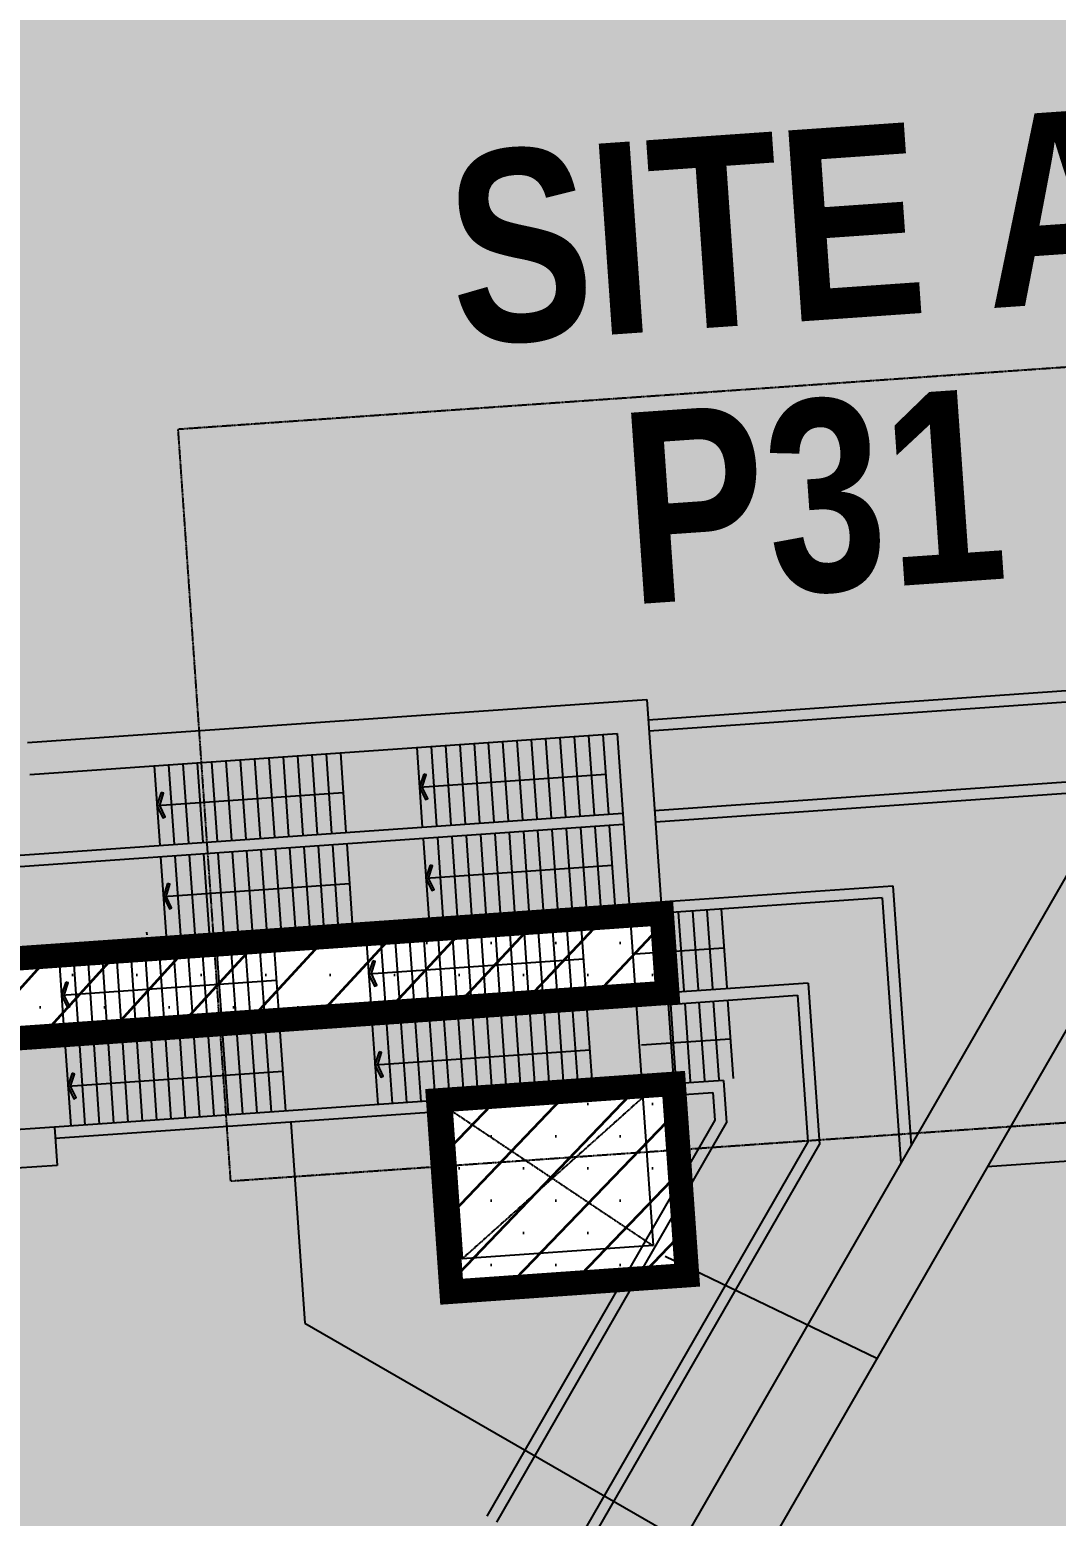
# Model space of a CAD drawing. Header units: millimetres. Extents: x 306 to 836129804, y -168137 to 818603917.
# Drawn here: x 834573486 to 834589576, y 818115803 to 818139105 of the extents above; entities that cross this region are included whole.
import ezdxf

# ---------------------------------------------------------------- set-up
doc = ezdxf.new("R2010")
doc.units = ezdxf.units.MM
doc.header["$LTSCALE"] = 3
for name, pattern in [('ACAD_ISO03W100', [30, 12, -18]), ('B0701', [2.34375, 1.5625, -0.78125]), ('CENTER2', [1.125, 0.75, -0.125, 0.125, -0.125]), ('DIVIDE', [1.25, 0.5, -0.25, 0, -0.25, 0, -0.25])]:
    doc.linetypes.add(name, pattern=pattern)
for name, color, linetype in [('_ANCILIARY', 40, 'Continuous'), ('_ANCILIARY HATCH', 1, 'Continuous'), ('_DEV LINE', 96, 'DIVIDE'), ('_P31', 251, 'Continuous'), ('_SUBLEASE', 241, 'Continuous'), ('_SUBLEASE LINE', 10, 'DIVIDE')]:
    doc.layers.add(name, color=color, linetype=linetype)
for name, color, linetype, lineweight in [('Eva-New', 1, 'ACAD_ISO03W100', 18), ('Hatch (CARR)', 252, 'Continuous', 35), ('UAJ-00ANNO-t', 7, 'Continuous', 5)]:
    doc.layers.add(name, color=color, linetype=linetype, lineweight=lineweight)
doc.styles.add('_BOLD', font='arialbd.ttf', dxfattribs={"width": 0.8})

# ---------------------------------------------------------------- blocks, each defined once
blk = doc.blocks.new('3A35X-MAGP-P-ADR-L00-L1')
at = {"layer": '_P31'}
for points in [[(834579662.8212204, 818127436.0934008), (834579596.9634905, 818127231.0013247), (834579690.7162281, 818127037.0672473), (834579726.7288771, 818127054.4766955), (834579639.9399214, 818127234.0057093), (834579700.9058638, 818127423.8639245)], [(834575547.8640319, 818127148.4263364), (834575482.006302, 818126943.3342597), (834575575.7590396, 818126749.4001819), (834575611.7716886, 818126766.8096302), (834575524.9827329, 818126946.3386434), (834575585.9486753, 818127136.1968606)], [(834579762.6335437, 818126009.572925), (834579696.7758138, 818125804.4808478), (834579790.5285519, 818125610.54677), (834579826.5412004, 818125627.9562182), (834579739.7522447, 818125807.4852325), (834579800.7181871, 818125997.3434486)], [(834575647.6763552, 818125721.9058596), (834575581.8186258, 818125516.8137829), (834575675.5713639, 818125322.879706), (834575711.5840124, 818125340.2891543), (834575624.7950562, 818125519.8181666), (834575685.7609991, 818125709.6763828)], [(834578864.8053054, 818124511.8036616), (834578798.9475764, 818124306.7115844), (834578892.700314, 818124112.7775071), (834578928.7129625, 818124130.1869553), (834578841.9240068, 818124309.7159691), (834578902.8899492, 818124499.5741853)], [(834574051.5523524, 818124175.3203667), (834573985.6946225, 818123970.2282906), (834574079.4473602, 818123776.2942132), (834574115.4600086, 818123793.7036614), (834574028.6710529, 818123973.2326752), (834574089.6369958, 818124163.0908904)], [(834578964.5044297, 818123084.3736433), (834578898.6467003, 818122879.2815661), (834578992.3994379, 818122685.3474897), (834579028.4120864, 818122702.7569375), (834578941.6231307, 818122882.2859508), (834579002.5890731, 818123072.144167)], [(834574151.2514758, 818122747.8903494), (834574085.3937464, 818122542.7982723), (834574179.1464845, 818122348.8641944), (834574215.159133, 818122366.2736431), (834574128.3701768, 818122545.8026564), (834574189.3361192, 818122735.660873)]]:
    blk.add_hatch(color=256, dxfattribs=at).paths.add_polyline_path(points)
at = {"layer": '_P31', "ltscale": 0.5}
h = blk.add_hatch(dxfattribs=at)
h.set_pattern_fill('AR-B816C', color=256, scale=0.4999999999999998, angle=89.99999999999997)
h.set_pattern_definition([(93.99890852545072, (834574430.738969, 818118173.3764621), (-108.437969480446, 94.26731551793559), [198.4374999999999, -4.762499999999998]), (93.99890852545072, (834574433.0733914, 818118071.6916947), (-108.437969480446, 94.26731551793559), [198.4374999999999, -4.762499999999998]), (183.9989085241094, (834574430.738969, 818118173.3764621), (-94.26731551793559, -108.437969480446), [-106.3624999999999, 96.83749999999993]), (183.9989085241094, (834574431.0710936, 818118168.6255568), (-94.26731551793559, -108.437969480446), [-106.3624999999999, 96.83749999999993])])
edge = h.paths.add_edge_path()
edge.add_line((834565997.3412944, 818120930.3354069), (834565697.9380088, 818120909.5405604))
edge.add_line((834565697.9380078, 818120909.5405599), (834566635.1038179, 818107503.7748747))
edge.add_line((834566635.1038189, 818107503.7748758), (834609034.4869624, 818110469.6395878))
edge.add_line((834609034.4869615, 818110469.6395873), (834608650.0749756, 818115899.6192572))
edge.add_line((834608650.0749768, 818115899.6192566), (834608350.7906699, 818115878.8073298))
edge.add_line((834608350.7906702, 818115878.8073306), (834608363.277534, 818115699.2409681))
edge.add_line((834608363.2775328, 818115699.2409682), (834608483.2796268, 818115707.5857898))
edge.add_line((834608483.2796268, 818115707.5857898), (834608842.1543796, 818110636.625639))
edge.add_line((834608842.1543796, 818110636.625639), (834566801.9902155, 818107695.8885306))
edge.add_line((834566801.9902155, 818107695.8885301), (834565880.9383668, 818120741.9023703))
edge.add_line((834565880.938368, 818120741.90237), (834566009.8950258, 818120750.8931155))
at = {"layer": '_P31'}
for p, q in [((834583111.7173091, 818114341.0318872), (834595394.9924607, 818135656.0685495)), ((834595664.3645152, 818133720.1406245, 3.468107550252952e-06), (834584138.0159191, 818113718.5905557)), ((834583182.0213015, 818128287.4075079), (834596254.597536, 818129201.281643)), ((834596267.1502964, 818129021.719838), (834583194.5737332, 818128107.8457199)), ((834573452.3751423, 818127930.5983546, -0.001794069156872189), (834583159.5886198, 818128608.3056818)), ((834583159.58862, 818128608.305682), (834583790.6296754, 818119581.3010037, -0.001992378940835029)), ((834573487.1992561, 818127431.8125472, -0.001794069156872189), (834582695.6715642, 818128074.6988777)), ((834582695.6715642, 818128074.6988778), (834583256.9782335, 818120045.2149396)), ((834597601.2836971, 818127861.9999967), (834583281.76552, 818126860.5724045)), ((834597793.3983016, 818127694.9448808, -0.01435140177272842), (834583294.317292, 818126681.0200578, 0.002674283873036476)), ((834568886.584047, 818125854.776414), (834582782.513994, 818126826.628398)), ((834583381.5508088, 818125433.1498036, -0.003588138311874191), (834587016.8334731, 818125687.3094591, -0.003588138311824502)), ((834586849.740119, 818125496.4012513), (834583394.0171374, 818125254.8197125)), ((834586849.740119, 818125496.4012513), (834587140.8159001, 818121332.6837993)), ((834587016.8334731, 818125687.3094591), (834587301.7341979, 818121611.9236076)), ((834578459.2066725, 818124864.7315812), (834582424.5290524, 818125141.9380434)), ((834582427.6671503, 818125097.0475948), (834578462.3447707, 818124819.8411323)), ((834582424.5290523, 818125141.9380432), (834582427.6671505, 818125097.0475949)), ((834573645.9537187, 818124528.2482873), (834577611.2760985, 818124805.4547485)), ((834575319.8970808, 818124961.6490005), (834575323.0351789, 818124916.7585526)), ((834577611.2760984, 818124805.4547484), (834577614.4141966, 818124760.5643001)), ((834578459.2066725, 818124864.7315812), (834578462.3447707, 818124819.8411323)), ((834577614.4141964, 818124760.5643), (834573649.0918168, 818124483.3578384)), ((834573645.9537187, 818124528.2482873), (834573649.0918168, 818124483.3578384)), ((834585690.0081381, 818124161.5159131), (834583481.2397068, 818124007.1060605)), ((834585690.0081381, 818124161.5159131), (834585866.8260993, 818121632.2088362)), ((834578536.9404579, 818123752.6096536), (834582502.261441, 818124029.816018)), ((834582505.3995391, 818123984.9255701), (834578540.0785561, 818123707.7192051)), ((834582502.2614412, 818124029.8160181), (834582505.3995391, 818123984.9255701)), ((834583493.7921388, 818123827.5442697), (834585522.9991131, 818123969.4014021)), ((834585522.9991131, 818123969.4014021), (834585683.4342587, 818121674.4436898)), ((834582994.6248647, 818123792.6476642), (834569098.5930085, 818122822.0766486)), ((834573723.687504, 818123416.1263587), (834577689.008488, 818123693.3327236)), ((834577692.1465862, 818123648.4422753), (834573726.8256022, 818123371.2359113)), ((834577689.0084883, 818123693.3327237), (834577692.1465862, 818123648.4422753)), ((834578536.9404579, 818123752.6096536), (834578540.0785561, 818123707.7192051)), ((834573723.687504, 818123416.1263587), (834573726.8256022, 818123371.2359113)), ((834583081.796703, 818122545.6909411), (834573874.597615, 818121902.6394521)), ((834584363.1613233, 818122636.0296203), (834583580.908901, 818122581.3441757)), ((834583593.4613329, 818122401.7823868), (834584196.1523017, 818122443.9151068)), ((834584196.1523018, 818122443.9151069), (834584226.4879658, 818122009.9760942)), ((834584363.1613232, 818122636.0296203), (834584409.8798064, 818121967.7412454)), ((834583094.7312431, 818122366.1558372), (834580102.0214863, 818122157.1382581)), ((834579902.507502, 818122143.2037529), (834573887.1515636, 818121723.0777674)), ((834579902.5075022, 818122143.2037529), (834580099.6367842, 818119323.2721609)), ((834580102.0214864, 818122157.1382582), (834580264.2821044, 818119836.00242)), ((834584226.4879658, 818122009.9760942), (834580652.069002, 818115803.127681)), ((834573874.6016276, 818121902.6397324), (834565967.9239604, 818121350.419585)), ((834573874.5976151, 818121902.6394522), (834573916.4441099, 818121304.100505)), ((834580806.0279903, 818115709.7837489), (834584409.8798064, 818121967.7412454)), ((834585683.4342587, 818121674.4436898), (834581875.1873846, 818115061.5616145)), ((834582029.1463854, 818114968.2177022), (834585866.8260993, 818121632.2088362)), ((834573916.4441099, 818121304.100505), (834566009.7664427, 818120751.8803575)), ((834590076.3876802, 818121391.540948), (834588496.0635107, 818121281.0641686)), ((834583256.9782337, 818120045.2149397, -0.001794069155153011), (834580264.2821043, 818119836.0024201, -0.0008570981501634378)), ((834583449.6413572, 818119878.1678376), (834586766.7261801, 818118280.1634967, -0.003588138311881002)), ((834583790.6296754, 818119581.3010038, -0.001794069154897215), (834580099.6367843, 818119323.2721609, 7.66342645874829e-05)), ((834577798.6091042, 818118831.5964797, -0.003588138311881002), (834584769.527575, 818114814.4460052, -0.003588138311881002))]:
    blk.add_line(p, q, dxfattribs=at)
at = {"layer": '_P31', "linetype": 'B0701'}
for p, q in [((834575814.2467061, 818132845.64519, 0.007337611274124356), (834595442.44727, 818134218.0955077, 0.007337611274124356)), ((834576638.5644822, 818121054.1237793, 0.007337611274124356), (834575814.2467061, 818132845.64519, 0.007337611274124356)), ((834596266.7650466, 818122426.574097, 0.007337611274124356), (834576638.5644822, 818121054.1237793, 0.007337611274124356))]:
    blk.add_line(p, q, dxfattribs=at)
at = {"layer": '_P31', "ltscale": 0.2}
for p, q in [((834582246.7671443, 818128043.3170161), (834582334.0128834, 818126795.2679608)), ((834582471.219355, 818128059.007947), (834582558.4650931, 818126810.9588912)), ((834579553.3406212, 818127855.0258467), (834579640.5863599, 818126606.9767914)), ((834579777.792832, 818127870.7167776), (834579865.0385702, 818126622.6677222)), ((834580002.2450417, 818127886.4077084), (834580089.4907804, 818126638.3586531)), ((834580226.697252, 818127902.0986391), (834580313.9429907, 818126654.0495838)), ((834580451.1494627, 818127917.7895705), (834580538.3952004, 818126669.7405146)), ((834580675.6016725, 818127933.4805013), (834580762.8474107, 818126685.431445)), ((834580900.0538828, 818127949.1714321), (834580987.2996215, 818126701.1223754)), ((834581124.5060935, 818127964.862363), (834581211.7518312, 818126716.8133062)), ((834581348.9583029, 818127980.5532933), (834581436.2040415, 818126732.504237)), ((834581573.4105135, 818127996.2442245), (834581660.6562521, 818126748.1951678)), ((834581797.8627243, 818128011.9351544), (834581885.1084625, 818126763.8860986)), ((834582022.3149337, 818128027.6260853), (834582109.5606728, 818126779.5770295)), ((834575438.3834332, 818127567.3587813), (834575525.6291718, 818126319.309726)), ((834575662.8356435, 818127583.0497127), (834575750.0813822, 818126335.0006568)), ((834575887.2878542, 818127598.7406435), (834575974.5335919, 818126350.6915877)), ((834576111.740064, 818127614.4315742), (834576198.9858027, 818126366.3825184)), ((834576336.1922742, 818127630.1225051), (834576423.4380128, 818126382.0734493)), ((834576560.644485, 818127645.8134354), (834576647.8902227, 818126397.7643801)), ((834576785.0966948, 818127661.5043663), (834576872.3424335, 818126413.455311)), ((834577009.548905, 818127677.1952976), (834577096.7946436, 818126429.1462418)), ((834577234.0011158, 818127692.8862284), (834577321.2468535, 818126444.8371726)), ((834577458.453325, 818127708.5771592), (834577545.6990637, 818126460.5281038)), ((834577682.9055358, 818127724.26809), (834577770.1512749, 818126476.2190347)), ((834577907.3577456, 818127739.9590209), (834577994.6034847, 818126491.909965)), ((834578131.8099558, 818127755.6499522), (834578219.0556949, 818126507.6008959)), ((834578356.2621666, 818127771.3408823), (834578443.5079057, 818126523.2918265)), ((834579596.9634905, 818127231.0013247), (834582514.8422234, 818127434.9834191)), ((834575482.006302, 818126943.3342597), (834578399.8850359, 818127147.3163546)), ((834579653.152945, 818126428.5053699), (834579740.3986837, 818125180.4563141)), ((834579877.6051544, 818126444.1963007), (834579964.850893, 818125196.1472454)), ((834580102.0573651, 818126459.8872316), (834580189.3031037, 818125211.8381763)), ((834580326.5095754, 818126475.5781623), (834580413.755314, 818125227.5291065)), ((834580550.9617851, 818126491.2690936), (834580638.2075237, 818125243.2200373)), ((834580775.4139959, 818126506.9600245), (834580862.6597345, 818125258.9109682)), ((834580999.8662062, 818126522.6509548), (834581087.1119448, 818125274.601899)), ((834581224.3184159, 818126538.3418857), (834581311.5641545, 818125290.2928303)), ((834581448.7706267, 818126554.0328165), (834581536.0163653, 818125305.9837612)), ((834581673.2228369, 818126569.7237473), (834581760.468576, 818125321.6746919)), ((834581897.6750467, 818126585.4146786), (834581984.9207858, 818125337.3656228)), ((834582122.1272575, 818126601.1056094), (834582209.3729961, 818125353.0565531)), ((834582346.5794677, 818126616.7965403), (834582433.8252068, 818125368.747484)), ((834582571.0316774, 818126632.4874711), (834582658.2774165, 818125384.4384143)), ((834575987.1001766, 818126172.2201667), (834576074.3459152, 818124924.1711104)), ((834576211.5523874, 818126187.9110969), (834576298.798126, 818124939.8620411)), ((834576436.004598, 818126203.6020278), (834576523.2503366, 818124955.5529724)), ((834576660.4568074, 818126219.2929586), (834576747.702546, 818124971.2439033)), ((834576884.9090182, 818126234.9838895), (834576972.1547568, 818124986.9348341)), ((834577109.3612283, 818126250.6748208), (834577196.606967, 818125002.625765)), ((834577333.8134382, 818126266.3657516), (834577421.0591773, 818125018.3166958)), ((834577558.2656488, 818126282.0566823), (834577645.511388, 818125034.007626)), ((834577782.7178591, 818126297.7476132), (834577869.9635983, 818125049.6985574)), ((834578007.170069, 818126313.4385436), (834578094.4158081, 818125065.3894882)), ((834578231.6222796, 818126329.1294744), (834578318.8680187, 818125081.0804191)), ((834578456.0744898, 818126344.8204057), (834578543.3202289, 818125096.7713499)), ((834575538.1957566, 818126140.8383045), (834575625.4414952, 818124892.7892492)), ((834575762.6479673, 818126156.5292358), (834575849.893706, 818124908.4801795)), ((834579696.7758138, 818125804.4808478), (834582614.6545467, 818126008.4629427)), ((834575581.8186258, 818125516.8137829), (834578499.6973597, 818125720.7958778)), ((834579877.585758, 818125009.1907611), (834579964.7459221, 818123762.2045561)), ((834580102.0379688, 818125024.8816919), (834580189.1981329, 818123777.895487)), ((834580326.4901794, 818125040.5726228), (834580413.6503435, 818123793.5864178)), ((834580550.9423888, 818125056.2635536), (834580638.1025529, 818123809.2773491)), ((834580775.3945994, 818125071.9544843), (834580862.5547636, 818123824.9682794)), ((834580999.8468097, 818125087.6454152), (834581087.0069743, 818123840.6592102)), ((834581224.2990196, 818125103.336346), (834581311.4591837, 818123856.350141)), ((834581448.7512302, 818125119.0272769), (834581535.9113944, 818123872.0410719)), ((834581673.2034404, 818125134.7182077), (834581760.3636045, 818123887.7320027)), ((834581897.655681, 818125150.408698), (834581984.8158451, 818123903.4224935)), ((834582122.107861, 818125166.1000693), (834582209.2680252, 818123919.1138648)), ((834576635.4982764, 818124782.543982), (834576722.6584405, 818123535.557777)), ((834576859.950487, 818124798.2349129), (834576947.1106511, 818123551.2487084)), ((834577084.4027281, 818124813.9254031), (834577171.5628922, 818123566.9391986)), ((834577308.8549072, 818124829.6167749), (834577396.0150717, 818123582.6305699)), ((834578755.3247067, 818124930.736107), (834578842.4848713, 818123683.749902)), ((834578979.7769175, 818124946.4270378), (834579066.937082, 818123699.4408324)), ((834579204.2291281, 818124962.1179682), (834579291.3892918, 818123715.1317632)), ((834579428.681338, 818124977.8088989), (834579515.8415021, 818123730.8226944)), ((834579653.1335486, 818124993.4998302), (834579740.2937127, 818123746.5136253)), ((834573942.0717542, 818124594.2528126), (834574029.2319174, 818123347.2666076)), ((834574166.523964, 818124609.9437435), (834574253.6841282, 818123362.9575385)), ((834574390.9761747, 818124625.6346743), (834574478.1363388, 818123378.6484698)), ((834574615.4283841, 818124641.3256055), (834574702.5885482, 818123394.3394005)), ((834574839.8805947, 818124657.0165364), (834574927.0407588, 818123410.0303304)), ((834575064.332805, 818124672.7074672), (834575151.4929696, 818123425.7212613)), ((834575288.7850149, 818124688.398398), (834575375.945179, 818123441.4121921)), ((834575513.2372255, 818124704.0893289), (834575600.3973897, 818123457.1031234)), ((834575737.6894358, 818124719.7802593), (834575824.8496, 818123472.7940538)), ((834575962.1416456, 818124735.4711895), (834576049.3018097, 818123488.4849845)), ((834576186.5938563, 818124751.1621203), (834576273.7540205, 818123504.1759154)), ((834576411.0460666, 818124766.8530512), (834576498.2062308, 818123519.8668462)), ((834578798.9475764, 818124306.7115844), (834582165.7251154, 818124542.0751486)), ((834573985.6946225, 818123970.2282906), (834577352.4721615, 818124205.5918533)), ((834580426.1893033, 818123613.142604), (834580513.3388181, 818122366.1865964)), ((834580650.6415131, 818123628.8335348), (834580737.7910284, 818122381.8775272)), ((834580875.0937233, 818123644.5244656), (834580962.243239, 818122397.5684575)), ((834581099.5459341, 818123660.2153969), (834581186.6954484, 818122413.2593888)), ((834581323.9981439, 818123675.9063277), (834581411.1476592, 818122428.9503196)), ((834581548.4503541, 818123691.5972586), (834581635.5998698, 818122444.6412505)), ((834581772.9025648, 818123707.2881894), (834581860.0520791, 818122460.3321813)), ((834581997.3548054, 818123722.9786797), (834582084.5043206, 818122476.0226716)), ((834582221.8069849, 818123738.6700505), (834582308.9565002, 818122491.7140429)), ((834577184.1018524, 818123386.4953853), (834577271.2513667, 818122139.5393767)), ((834577408.554031, 818123402.1867571), (834577495.7035468, 818122155.230748)), ((834578855.023831, 818123503.3060882), (834578942.1733463, 818122256.3500806)), ((834579079.4760413, 818123518.997019), (834579166.6255571, 818122272.041011)), ((834579303.928251, 818123534.6879499), (834579391.0777663, 818122287.7319418)), ((834579528.3804618, 818123550.3788806), (834579615.5299771, 818122303.4228725)), ((834579752.832672, 818123566.0698119), (834579839.9821877, 818122319.1138039)), ((834579977.2848818, 818123581.7607428), (834580064.4343971, 818122334.8047347)), ((834580201.7370926, 818123597.4516736), (834580288.8866079, 818122350.4956656)), ((834574041.7708771, 818123166.8227943), (834574128.9203924, 818121919.8667862)), ((834574266.2230879, 818123182.5137252), (834574353.3726032, 818121935.5577171)), ((834574490.6752981, 818123198.204656), (834574577.8248134, 818121951.2486479)), ((834574715.1275084, 818123213.8955872), (834574802.2770232, 818121966.9395791)), ((834574939.5797186, 818123229.586518), (834575026.7292343, 818121982.63051)), ((834575164.0319294, 818123245.2774484), (834575251.1814446, 818121998.3214408)), ((834575388.4841392, 818123260.9683793), (834575475.6336545, 818122014.0123717)), ((834575612.9363494, 818123276.6593101), (834575700.0858651, 818122029.703302)), ((834575837.3885602, 818123292.350241), (834575924.5380745, 818122045.3942329)), ((834576061.8407699, 818123308.0411721), (834576148.9902852, 818122061.0851641)), ((834576286.2929802, 818123323.732103), (834576373.4424955, 818122076.7760949)), ((834576510.745191, 818123339.4230338), (834576597.8947053, 818122092.4670258)), ((834576735.1974002, 818123355.1139647), (834576822.346916, 818122108.1579556)), ((834576959.6496109, 818123370.804895), (834577046.7991261, 818122123.8488865)), ((834578898.6467003, 818122879.2815661), (834582265.4242398, 818123114.6451298)), ((834574085.3937464, 818122542.7982723), (834577452.1712859, 818122778.161835))]:
    blk.add_line(p, q, dxfattribs=at)
at = {"layer": '_P31', "ltscale": 4}
for p, q in [((834582795.4838876, 818126648.1784014), (834568899.121465, 818125675.4338716)), ((834568986.415924, 818124426.7230548), (834582882.3807545, 818125398.252761)), ((834582894.8336362, 818125220.1194928), (834568998.9470577, 818124247.4704146)), ((834569086.0360082, 818123001.6993032), (834582982.0074658, 818123973.1342772))]:
    blk.add_line(p, q, dxfattribs=at)
at = {"layer": '_P31'}
for points in [[(834579662.8212204, 818127436.0934008), (834579596.9634905, 818127231.0013247), (834579690.7162281, 818127037.0672473), (834579726.7288771, 818127054.4766955), (834579639.9399214, 818127234.0057093), (834579700.9058638, 818127423.8639245)], [(834575547.8640319, 818127148.4263364), (834575482.006302, 818126943.3342597), (834575575.7590396, 818126749.4001819), (834575611.7716886, 818126766.8096302), (834575524.9827329, 818126946.3386434), (834575585.9486753, 818127136.1968606)], [(834579762.6335437, 818126009.572925), (834579696.7758138, 818125804.4808478), (834579790.5285519, 818125610.54677), (834579826.5412004, 818125627.9562182), (834579739.7522447, 818125807.4852325), (834579800.7181871, 818125997.3434486)], [(834575647.6763552, 818125721.9058596), (834575581.8186258, 818125516.8137829), (834575675.5713639, 818125322.879706), (834575711.5840124, 818125340.2891543), (834575624.7950562, 818125519.8181666), (834575685.7609991, 818125709.6763828)], [(834578864.8053054, 818124511.8036616), (834578798.9475764, 818124306.7115844), (834578892.700314, 818124112.7775071), (834578928.7129625, 818124130.1869553), (834578841.9240068, 818124309.7159691), (834578902.8899492, 818124499.5741853)], [(834574051.5523524, 818124175.3203667), (834573985.6946225, 818123970.2282906), (834574079.4473602, 818123776.2942132), (834574115.4600086, 818123793.7036614), (834574028.6710529, 818123973.2326752), (834574089.6369958, 818124163.0908904)], [(834578964.5044297, 818123084.3736433), (834578898.6467003, 818122879.2815661), (834578992.3994379, 818122685.3474897), (834579028.4120864, 818122702.7569375), (834578941.6231307, 818122882.2859508), (834579002.5890731, 818123072.144167)], [(834574151.2514758, 818122747.8903494), (834574085.3937464, 818122542.7982723), (834574179.1464845, 818122348.8641944), (834574215.159133, 818122366.2736431), (834574128.3701768, 818122545.8026564), (834574189.3361192, 818122735.660873)]]:
    blk.add_lwpolyline(points, close=True, dxfattribs=at)
for points in [[(834583428.8723549, 818125257.1406219), (834583514.7023494, 818124029.3784235)], [(834583653.3245643, 818125272.8315511), (834583739.154558, 818124045.0693538)], [(834583877.7767749, 818125288.522481), (834583963.6067691, 818124060.7602817)], [(834584102.2289842, 818125304.21341), (834584188.0589784, 818124076.4512116)], [(834584326.6811951, 818125319.904346), (834584412.5111902, 818124092.1421461)], [(834582978.0420978, 818124618.3871108), (834584368.9252706, 818124715.6205134)], [(834583753.0928047, 818123845.6885583), (834583838.9227979, 818122617.9263607)], [(834583977.5450156, 818123861.3794882), (834584063.3750098, 818122633.6172888)], [(834584201.9972246, 818123877.0704174), (834584287.8272188, 818122649.3082197)], [(834584426.4494361, 818123892.7613529), (834584512.2794292, 818122664.9991544)], [(834583528.6405952, 818123829.9976293), (834583614.4705893, 818122602.2354301)], [(834583077.8103374, 818123191.2441175), (834584468.6935097, 818123288.4775207)]]:
    blk.add_lwpolyline(points, dxfattribs=at)
at = {"layer": '_P31', "linetype": 'CENTER2', "ltscale": 4}
for points, elevation in [([(834583094.7312431, 818122366.155837), (834580264.2821044, 818119836.00242)], 0.003588022425005274), ([(834580102.0214863, 818122157.1382582), (834583256.6058862, 818120045.2194588)], 0.003588111971924612)]:
    blk.add_lwpolyline(points, dxfattribs=dict(at, elevation=elevation))
at = {"layer": '_P31', "elevation": -0.007176236751070375}
blk.add_lwpolyline([(834577578.443308, 818121980.5927852), (834577798.6091042, 818118831.5964797)], dxfattribs=at)

msp = doc.modelspace()

# ---------------------------------------------------------------- hatches: boundary and pattern name
at = {"layer": '_ANCILIARY'}
h = msp.add_hatch(color=256, dxfattribs=at)
h.dxf.hatch_style = 1
h.paths.add_polyline_path([(834561064.5561416, 818152049.4039116), (834608188.7077872, 818151247.28333), (834611238.9932102, 818107616.584534), (834564399.8012074, 818104340.1166193)])
h.paths.add_polyline_path([(834563831.3801291, 818147998.3349965), (834606434.4344661, 818147222.8609476), (834608995.3917837, 818110668.8420231), (834566785.3209242, 818107714.2889391)], flags=16)
at = {"layer": '_ANCILIARY HATCH'}
h = msp.add_hatch(dxfattribs=at)
h.set_pattern_fill('CORK', color=256, scale=250, angle=3.998908350218276)
h.set_pattern_definition([(3.998908350218276, (0, 0), (-55.35411463791137, 791.8175196929233), []), (138.9989083502183, (423.5858171654173, -368.2317025275059), (-1472.92744632587, -1694.344000516116), [1122.5325, -1122.5325]), (138.9989083502183, (621.5401970886481, -354.3931738680281), (-1472.92744632587, -1694.344000516116), [1122.5325, -1122.5325]), (138.9989083502183, (819.494577011879, -340.5546452085503), (-1472.92744632587, -1694.344000516116), [1122.5325, -1122.5325])])
h.paths.add_polyline_path([(834561063.977238, 818152049.0417014), (834608188.1288836, 818151246.9211198), (834611238.4143066, 818107616.2223239), (834564399.2223039, 818104339.7544092)])
h.paths.add_polyline_path([(834563825.664313, 818148009.8577602), (834606434.5985922, 818147220.513836), (834608912.6914544, 818110660.6891865), (834566785.3209242, 818107714.2889391)], flags=16)
at = {"layer": '_SUBLEASE'}
h = msp.add_hatch(color=256, dxfattribs=at)
h.dxf.hatch_style = 1
h.paths.add_polyline_path([(834606434.4344661, 818147222.8609476), (834563803.9553592, 818148002.1711171), (834564642.0012091, 818136814.9755576), (834565196.7734222, 818128493.2877564), (834566455.8671266, 818128581.4069557), (834566207.2440184, 818132148.2717863), (834570443.9510839, 818132443.9192264), (834570795.2555491, 818127418.6581258), (834565375.967682, 818127042.3714527), (834565675.2445283, 818122762.63393), (834565675.2160076, 818122763.0241722), (834565569.1536621, 818124279.6870147), (834567009.2632232, 818124380.2885634), (834567028.2152271, 818124109.5281199), (834583392.6913042, 818125255.0375881), (834583479.8888881, 818124008.0540334), (834565675.2272079, 818122762.8816149), (834566785.3209242, 818107714.2889391), (834608995.3917837, 818110668.8420231), (834608632.6490661, 818115717.5371232), (834597317.2461075, 818114926.368722), (834597003.1163154, 818119419.861755), (834590238.1751866, 818118946.9404893), (834590004.5580856, 818122288.7337879), (834593796.0379157, 818122553.7874426), (834593846.7134017, 818121835.4039912), (834596312.8909868, 818122007.8087193), (834595920.4329199, 818127621.7573287), (834598953.0274352, 818127833.7777989), (834599012.1790459, 818127002.3935955), (834607811.7612798, 818127616.6819398), (834607674.0986788, 818129406.2742032), (834605459.8789766, 818129251.6162328), (834605442.5260773, 818129506.0172552), (834601013.685, 818129196.4072977), (834600327.9803822, 818139005.1254349), (834606976.5741737, 818139469.9019244)])
h.paths.add_polyline_path([(834579888.7387737, 818122322.3276997), (834580098.4386443, 818119323.2326475), (834583789.4266196, 818119581.3318012), (834583579.6827687, 818122580.9763004)], flags=16)
at = {"layer": 'Eva-New', "linetype": 'Continuous', "ltscale": 0.01}
h = msp.add_hatch(dxfattribs=at)
h.set_pattern_fill('ANSI31', color=8, scale=350, angle=4)
h.set_pattern_definition([(49, (0, 0), (-838.6710210225554, 729.0455959657013), [])])
edge = h.paths.add_edge_path()
edge.add_arc((834611513.5385946, 818068145.3264505), 14099.99999968531, 55.19002574308559, 154.5596091027724)
edge.add_line((834598780.7776825, 818074202.2893481), (834595240.3911003, 818066761.4558462))
edge.add_arc((834589822.417787, 818069339.3552195), 6000.000000233124, 273.9989064334658, 334.5546563119141, ccw=False)
edge.add_line((834590240.8423903, 818063353.9629304), (834585554.5350056, 818063026.3542768))
edge.add_arc((834584989.6617913, 818071106.6338656), 8099.999998867221, 264.220048196886, 273.9989064322582, ccw=False)
edge.add_line((834584173.925572, 818063047.8142), (834580415.7397891, 818063428.2282544))
edge.add_arc((834579106.5335116, 818050494.3201492), 12999.99999816069, 84.2200481985661, 93.99077919798958)
edge.add_line((834578201.7864021, 818063462.7985727), (834574221.9197499, 818063185.1428037))
edge.add_arc((834573731.4752913, 818070170.6889209), 7002.741628984699, 184.518270925359, 274.0160585979712, ccw=False)
edge.add_arc((834553791.0620614, 818068592.8452796), 13000.0000005708, 4.527501078735133, 25.16518805878682)
edge.add_line((834565557.174624, 818074120.828201), (834563375.7160238, 818078763.9842684))
edge.add_arc((834569692.9588658, 818081779.3520507), 6999.999999030279, 186.261998653722, 205.5162346975632, ccw=False)
edge.add_line((834562734.724241, 818081015.8267443), (834561851.4163579, 818093822.5155479))
edge.add_arc((834568795.7761757, 818094576.8707228), 6985.211880096444, 103.79340942041148, 186.1996435070692, ccw=False)
edge.add_line((834567130.3497419, 818101360.6410463), (834607738.9713905, 818104323.6446342))
edge.add_arc((834606780.3295362, 818117304.0183489), 13015.72495013958, 274.223807264846, 392.8596289379157)
edge.add_arc((834623587.3262396, 818128173.8785237), 6999.999999836902, 183.9989136523716, 212.9539425140163, ccw=False)
edge.add_line((834616604.3686309, 818127685.7156067), (834614554.4666462, 818157541.1841724))
edge.add_line((834614554.4666462, 818157541.1841724), (834608569.0701823, 818157122.7809477))
edge.add_line((834608569.0701823, 818157122.7809477), (834610618.9763948, 818127267.2902491))
edge.add_arc((834623587.3262378, 818128173.8785231), 12999.99999806346, 183.9989136508734, 212.8579348742854)
edge.add_arc((834606785.1724918, 818117301.6086594), 7012.974383020965, -85.87050168941721, 32.994913872568816, ccw=False)
edge.add_line((834607290.1835088, 818110306.8410742), (834542916.4285616, 818105772.5570611))
edge.add_line((834542916.4285616, 818105772.5570611), (834543332.168679, 818099784.931535))
edge.add_line((834543332.168679, 818099784.931535), (834548339.9487058, 818100139.6961751))
edge.add_arc((834548849.6206386, 818093135.5706489), 7022.644791367745, 1.917894415990986, 94.16192873604791, ccw=False)
edge.add_line((834555868.3314306, 818093370.5997602), (834556822.6031799, 818079614.5109141))
edge.add_arc((834565030.3921052, 818080333.9384184), 8239.258156901009, 185.0092761133849, 211.2767633085009)
edge.add_line((834557988.549832, 818076056.3418531), (834560014.6381451, 818071842.7746612))
edge.add_arc((834553704.8687762, 818068780.019501), 7013.81912084653, -83.41200971856142, 25.89188562423311, ccw=False)
edge.add_line((834554509.5567249, 818061812.5137804), (834511331.2743995, 818058806.1397856))
edge.add_arc((834510845.0625758, 818065789.233517), 6999.999999933733, 141.8798806352492, 273.9829049167347, ccw=False)
edge.add_arc((834495100.3448526, 818078140.8887452), 13011.48484009153, 321.889271565979, 363.9966433354928)
edge.add_line((834508080.187521, 818079047.7636253), (834507303.147802, 818090245.0026575))
edge.add_arc((834514286.1054543, 818090733.1649512), 6999.999999943095, 94.21783473311712, 183.9989085377374, ccw=False)
edge.add_line((834513771.2650272, 818097714.206373), (834514324.2611847, 818097754.9889383))
edge.add_line((834514324.2611847, 818097754.9889383), (834515094.2032907, 818097812.2750338))
edge.add_arc((834515888.7804214, 818090839.1162039), 7018.283043878132, 4.391191596629085, 96.50069787772958, ccw=False)
edge.add_line((834522886.4615402, 818091376.4762715), (834523318.1003574, 818085091.4654405))
edge.add_line((834523318.1003574, 818085091.4654405), (834529307.3396509, 818085510.1591995))
edge.add_line((834529307.3396509, 818085510.1591995), (834528870.5492542, 818091758.2633296))
edge.add_arc((834535853.5069062, 818092246.4256233), 6999.999999586337, 93.99890853307471, 183.9989085379415, ccw=False)
edge.add_line((834535365.3446131, 818099229.3832753), (834540639.8020831, 818099596.5330453))
edge.add_line((834540639.8020831, 818099596.5330453), (834540220.7704337, 818105616.323317))
edge.add_line((834540220.7704337, 818105616.323317), (834513376.0995728, 818103738.6078113))
edge.add_arc((834514284.2614373, 818090770.3680685), 13000.00000003277, 94.00586599802176, 183.991117880833)
edge.add_line((834501315.7883602, 818089865.5443004), (834502093.999344, 818078618.6765761))
edge.add_arc((834495110.6965383, 818078135.4768907), 7000.000000828009, -66.13857842422561, 3.9581909098961887, ccw=False)
edge.add_arc((834495110.6965395, 818078135.4768903), 6999.999999981786, 273.99870041279297, 293.8614215680351, ccw=False)
edge.add_line((834495598.8334678, 818071152.5174648), (834484038.0252761, 818070344.3705096))
edge.add_arc((834484944.5652856, 818057376.0172908), 12999.99999985473, 3.998699986240524, 93.99870041178127, ccw=False)
edge.add_line((834497912.918511, 818058282.557204), (834498850.7850932, 818044866.0656179))
edge.add_arc((834505832.5325971, 818045382.0451274), 7000.788031506466, 153.5175844556254, 184.2267069343446, ccw=False)
edge.add_arc((834505831.7802428, 818045382.3021698), 7000.000000506094, 93.9907792036035, 153.5167215738451, ccw=False)
edge.add_line((834505344.6087215, 818052365.3290147), (834578107.7560652, 818057441.656797))
edge.add_arc((834579012.5031768, 818044473.1783768), 12999.99999509848, 84.22004763743712, 93.99077920788699, ccw=False)
edge.add_line((834580321.7095807, 818057407.0864662), (834583663.296837, 818057068.8416442))
edge.add_arc((834584972.5032473, 818070002.7497832), 13000.00004509936, 264.2200476312211, 273.9989064308502)
edge.add_line((834585879.0898904, 818057034.399779), (834609493.5669917, 818058685.2319609))
edge.add_arc((834609981.7373167, 818051702.1557314), 7000.118848462731, -19.364931974248975, 93.99890643048622, ccw=False)
edge.add_arc((834628850.3650681, 818045070.4409646), 13000.00000042529, 160.6350680240969, 183.9989064535735)
edge.add_line((834615882.0151088, 818044163.8543195), (834619634.348526, 817990488.2644923))
edge.add_arc((834610656.2600935, 817989860.627584), 8999.999999519287, -86.01194112060227, 3.998906454734822, ccw=False)
edge.add_line((834611282.1972058, 817980882.4204844), (834602812.2813497, 817980291.9201078))
edge.add_line((834602812.2813497, 817980291.9201078), (834603230.7061716, 817974306.527834))
edge.add_line((834603230.7061716, 817974306.527834), (834611717.6719617, 817974898.2168859))
edge.add_arc((834612343.6090722, 817965920.0097858), 8999.999999977357, 3.8734655887747067, 93.98805886777768, ccw=False)
edge.add_line((834621323.0501077, 817966527.9889727), (834621688.4984579, 817961112.7419763))
edge.add_line((834621688.4984579, 817961112.7419763), (834627673.3989117, 817961529.9934386))
edge.add_line((834627673.3989117, 817961529.9934386), (834621867.801321, 818044576.6440177))
edge.add_arc((834628850.6858916, 818045064.8011855), 6999.926738671702, 160.627157224399, 183.9989083996896, ccw=False)
edge.add_arc((834609980.9204334, 818051699.8431354), 13002.36888268257, 340.6271572335476, 454.0111039654658)
edge.add_line((834609071.4073162, 818064670.3628802), (834607456.5171404, 818064557.3573512))
edge.add_arc((834607170.3486158, 818068550.9500543), 4003.832551789663, 155.6211224779758, 274.0986331619272, ccw=False)
edge.add_line((834603523.5142193, 818070203.6066998), (834604195.8682836, 818071618.3222857))
edge.add_arc((834611513.5386757, 818068145.3264558), 8100.000000027051, 54.14039305783359, 154.6107958035704, ccw=False)
edge.add_arc((834623873.9558088, 818085245.9413723), 13000.02232763516, 234.1403928659832, 234.163197705768)
edge.add_line((834616262.7220054, 818074706.9802988), (834619562.6153525, 818079722.129262))
at = {"layer": 'Hatch (CARR)'}
h = msp.add_hatch(dxfattribs=at)
h.set_pattern_fill('SACNCR', color=130, scale=300, style=0)
h.set_pattern_definition([(45, (0, 0), (-505.13940681014, 505.13940681014), []), (45, (505.1399999856949, 0), (-505.13940681014, 505.13940681014), [0, -714.375])])
h.paths.add_polyline_path([(834567028.2152271, 818124109.5281199), (834567009.2632232, 818124380.2885634), (834565569.1536621, 818124279.6870147), (834565675.2272078, 818122762.881615), (834583479.8888881, 818124008.0540334), (834583392.6913042, 818125255.0375881)])
h = msp.add_hatch(dxfattribs=at)
h.set_pattern_fill('SACNCR', color=130, scale=300, style=0)
h.set_pattern_definition([(45, (0, 0), (-505.13940681014, 505.13940681014), []), (45, (505.14, 0), (-505.13940681014, 505.13940681014), [0, -714.375])])
h.paths.add_polyline_path([(834579888.7387738, 818122322.3276997), (834580098.4386444, 818119323.2326475), (834583789.4266198, 818119581.3318012), (834583579.6827688, 818122580.9763004)])

# ---------------------------------------------------------------- linework, layer by layer
at = {"layer": '_DEV LINE', "ltscale": 2, "const_width": 382.5242621480422}
msp.add_lwpolyline([(834567028.2152271, 818124109.5281199), (834567009.2632232, 818124380.2885634), (834565569.1536621, 818124279.6870147), (834565675.2272078, 818122762.881615), (834583479.8888881, 818124008.0540334), (834583392.6913042, 818125255.0375881)], close=True, dxfattribs=at)
at = {"layer": '_DEV LINE', "ltscale": 2, "const_width": 382.5242621480422, "elevation": 7.66342645874829e-05}
msp.add_lwpolyline([(834579888.7387738, 818122322.3276997), (834580098.4386444, 818119323.2326475), (834583789.4266198, 818119581.3318012), (834583579.6827688, 818122580.9763004)], close=True, dxfattribs=at)
at = {"layer": '_SUBLEASE LINE', "ltscale": 2, "const_width": 382.5}
msp.add_lwpolyline([(834563831.0835487, 818147998.3403949), (834565262.1987846, 818128493.7174944), (834566455.584219, 818128581.2486947), (834566206.9611107, 818132148.1135252), (834570443.6681763, 818132443.7609653), (834570794.9726413, 818127418.4998646), (834565376.0211245, 818127041.6072106), (834565569.1536621, 818124279.6870147), (834567009.263223, 818124380.2885635), (834567028.2152271, 818124109.5281199), (834583392.6913042, 818125255.037588), (834583479.8888882, 818124008.0540334), (834565675.2272079, 818122762.8816149), (834566767.0274028, 818107712.8712533), (834608995.3917837, 818110668.8420231)], dxfattribs=at)
msp.add_lwpolyline([(834579888.7387737, 818122322.3276997), (834580098.4386443, 818119323.2326475), (834583789.4266196, 818119581.3318012), (834583579.6827687, 818122580.9763004)], close=True, dxfattribs=at)

# ---------------------------------------------------------------- block references
at = {"rotation": 0.001091446304688521}
msp.add_blockref('3A35X-MAGP-P-ADR-L00-L1', (15583.57958242297, -15898.08416011184), dxfattribs=at)

# ---------------------------------------------------------------- texts
at = {"layer": 'UAJ-00ANNO-t', "style": '_BOLD', "width": 0.8}
for s, p in [('SITE A', (834580159.0989656, 818134155.7786542, -1.195669763233378e-05)), ('P31', (834582896.1963581, 818130093.4295467, -1.195669763233378e-05))]:
    msp.add_text(s, height=3000, rotation=3.978977045274604, dxfattribs=at).set_placement(p)

doc.saveas('drawing.dxf')
